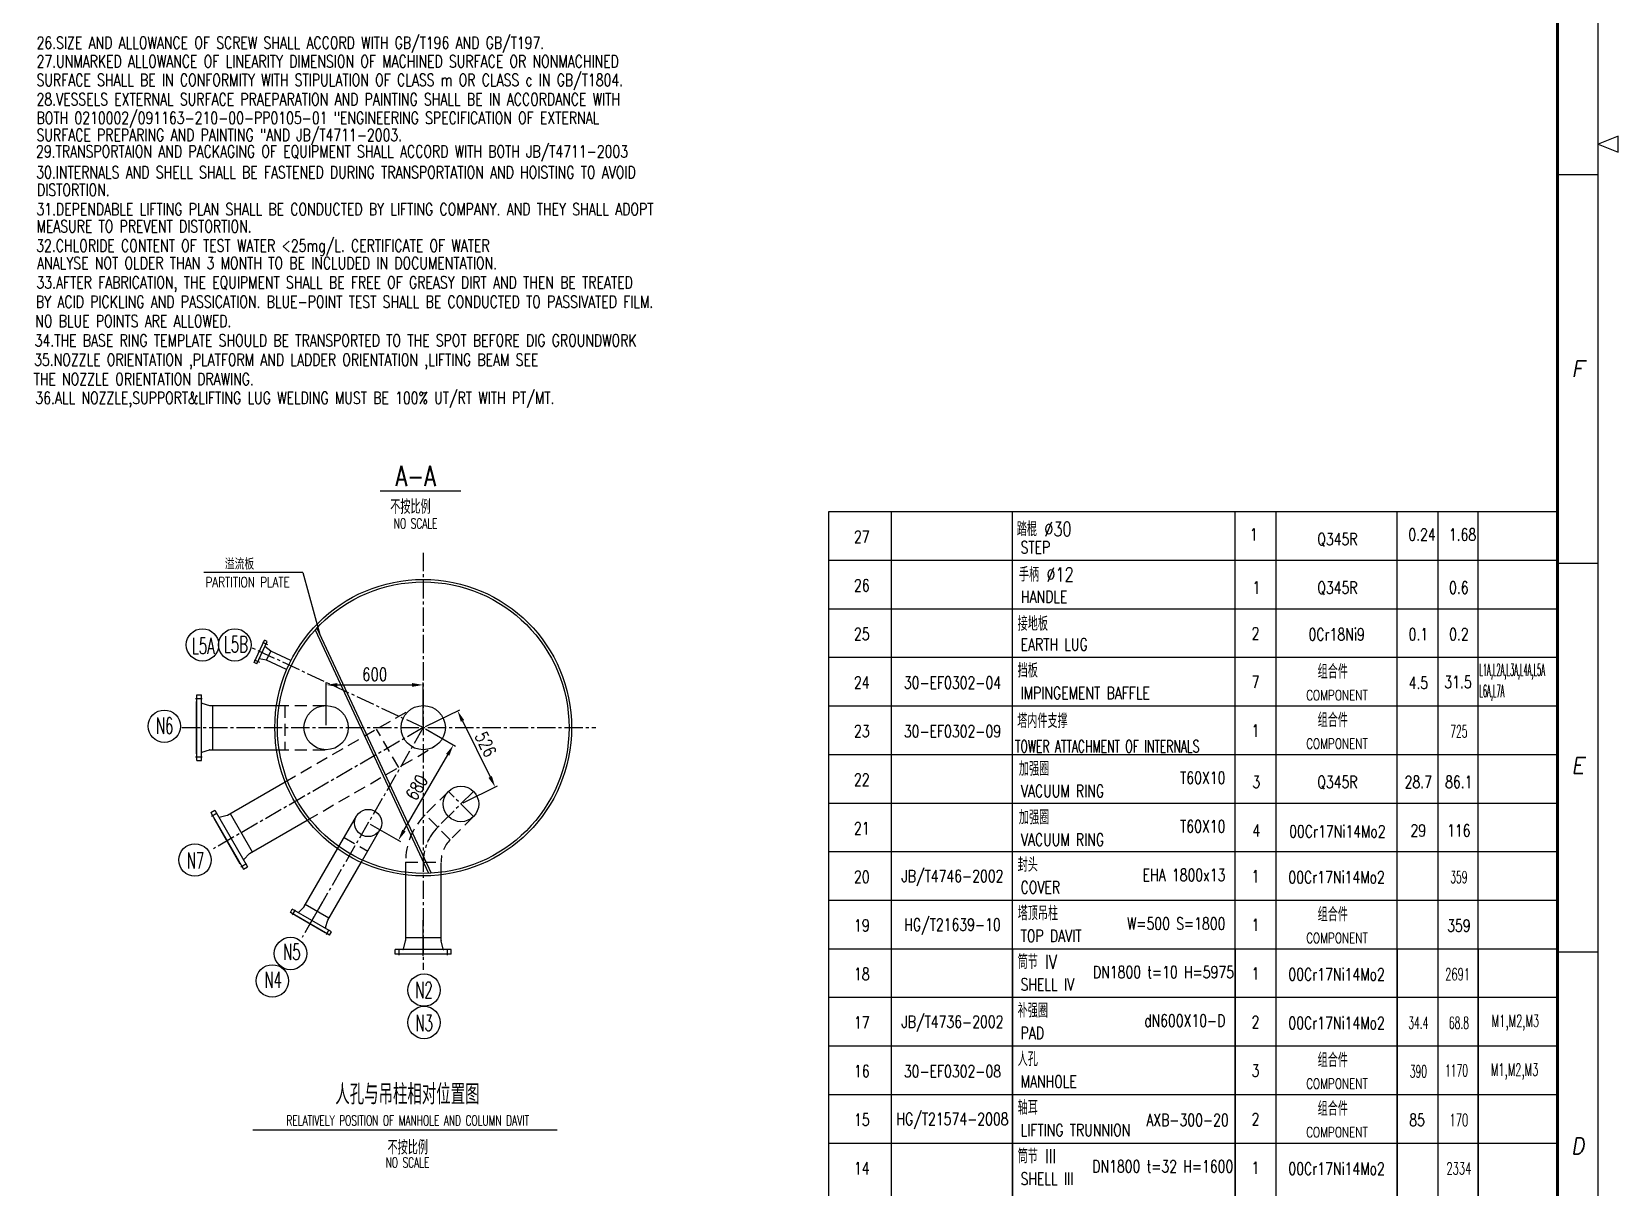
# Model space of a CAD drawing. Extents: x 45567 to 121349, y -17555 to 19241.
# Drawn here: x 46026.2 to 46417.9, y 10263.1 to 10548.6 of the extents above; entities that cross this region are included whole.
import ezdxf
from ezdxf.enums import TextEntityAlignment as Align

# ---------------------------------------------------------------- set-up
doc = ezdxf.new("R2010")
doc.units = 0
doc.header["$LTSCALE"] = 30
doc.header["$MEASUREMENT"] = 0
doc.linetypes.add('CENTER2', pattern=[1.125, 0.75, -0.125, 0.125, -0.125])
doc.linetypes.add('DASHED', pattern=[0.75, 0.5, -0.25])
doc.layers.get('DEFPOINTS').update_dxf_attribs({"linetype": 'CONTINUOUS'})
for name, color, linetype in [('1', 2, 'CONTINUOUS'), ('2', 1, 'CONTINUOUS'), ('3', 3, 'CENTER2'), ('4', 3, 'CENTER2'), ('6', 4, 'DASHED'), ('L100_9', 2, 'CONTINUOUS')]:
    doc.layers.add(name, color=color, linetype=linetype)
doc.styles.add('HZ', font='simplex.shx', dxfattribs={"width": 0.75, "bigfont": 'SBTXT.shx'})
doc.styles.get("Standard").update_dxf_attribs({"font": 'simplex', "width": 0.75, "bigfont": 'SBTXT'})
doc.dimstyles.new('STANDARD$0', dxfattribs={"dimtxt": 3.2, "dimasz": 2.8, "dimexe": 0.6, "dimexo": 0.6, "dimgap": 1, "dimtad": 1, "dimdec": 0, "dimzin": 0, "dimdsep": 46, "dimtxsty": 'HZ', "dimcen": 0.09, "dimadec": 0, "dimazin": 0, "dimtfac": 1, "dimtdec": 0, "dimtmove": 0, "dimatfit": 3, "dimfxl": 0, "dimtolj": 1, "dimtzin": 0, "dimarcsym": 0})

# ---------------------------------------------------------------- blocks, each defined once
blk = doc.blocks.new('*D1847')
at = {"layer": '1', "color": 0, "lineweight": -2}
for p, q in [((46098.87, 10377.26), (46098.87, 10387.82)), ((46101.67, 10387.22), (46120.07, 10387.22)), ((46122.87, 10377.26), (46122.87, 10387.82))]:
    blk.add_line(p, q, dxfattribs=at)
at = {"layer": '1', "color": 0}
for points in [[(46101.67, 10387.68), (46101.67, 10386.75), (46098.87, 10387.22)], [(46120.07, 10387.68), (46120.07, 10386.75), (46122.87, 10387.22)]]:
    blk.add_solid(points, dxfattribs=at)
at = {"layer": 'DEFPOINTS', "color": 0}
for p in [(46122.87, 10387.22), (46098.87, 10376.66), (46122.87, 10376.66)]:
    blk.add_point(p, dxfattribs=at)
at = {"layer": '1', "color": 0, "insert": (46110.87, 10389.82), "char_height": 3.2, "attachment_point": 5, "style": 'HZ'}
blk.add_mtext('\\A1;600', dxfattribs=at)
blk = doc.blocks.new('*D1848')
at = {"layer": '1', "color": 0, "lineweight": -2}
for p, q in [((46123.39, 10376.36), (46130.82, 10372.07)), ((46118.1, 10351.24), (46128.9, 10369.94)), ((46109.79, 10352.81), (46117.22, 10348.51))]:
    blk.add_line(p, q, dxfattribs=at)
at = {"layer": '1', "color": 0}
for points in [[(46128.5, 10370.18), (46129.31, 10369.71), (46130.3, 10372.37)], [(46117.7, 10351.47), (46118.51, 10351.01), (46116.7, 10348.81)]]:
    blk.add_solid(points, dxfattribs=at)
at = {"layer": 'DEFPOINTS', "color": 0}
for p in [(46122.87, 10376.66), (46130.3, 10372.37), (46109.27, 10353.11)]:
    blk.add_point(p, dxfattribs=at)
at = {"layer": '1', "color": 0, "insert": (46121.25, 10361.89), "char_height": 3.2, "attachment_point": 5, "rotation": 60, "style": 'HZ'}
blk.add_mtext('\\A1;680', dxfattribs=at)
blk = doc.blocks.new('*D1849')
at = {"layer": '1', "color": 0, "lineweight": -2}
for p, q in [((46123.41, 10376.93), (46131.86, 10381.1)), ((46132.56, 10378.32), (46139.39, 10364.49)), ((46132.71, 10358.07), (46141.17, 10362.25))]:
    blk.add_line(p, q, dxfattribs=at)
at = {"layer": '1', "color": 0}
for points in [[(46132.98, 10378.53), (46132.14, 10378.12), (46131.32, 10380.84)], [(46139.81, 10364.7), (46138.97, 10364.28), (46140.63, 10361.98)]]:
    blk.add_solid(points, dxfattribs=at)
at = {"layer": 'DEFPOINTS', "color": 0}
for p in [(46122.87, 10376.66), (46140.63, 10361.98), (46132.18, 10357.81)]:
    blk.add_point(p, dxfattribs=at)
at = {"layer": '1', "color": 0, "insert": (46138.31, 10372.56), "char_height": 3.2, "attachment_point": 5, "rotation": 296.2733, "style": 'HZ'}
blk.add_mtext('\\A1;526', dxfattribs=at)

msp = doc.modelspace()

# ---------------------------------------------------------------- linework, layer by layer
at = {"layer": '1'}
for p, q in [((46402.944972, 10429.956618), (46222.945072, 10429.956618)), ((46402.944972, 10417.956618), (46222.945072, 10417.956618)), ((46093.133063, 10414.987701), (46097.362432, 10399.654728)), ((46402.944972, 10405.956618), (46222.945072, 10405.956618)), ((46402.944972, 10393.956618), (46222.945072, 10393.956618)), ((46402.944972, 10381.956618), (46222.945072, 10381.956618)), ((46402.944972, 10369.956618), (46222.945072, 10369.956618)), ((46402.944972, 10357.956618), (46222.945072, 10357.956618)), ((46402.944972, 10345.956618), (46222.945072, 10345.956618)), ((46402.944972, 10333.956618), (46222.945072, 10333.956618)), ((46402.944972, 10321.956618), (46222.945072, 10321.956618)), ((46268.377657, 10321.956618), (46268.377657, 10105.956618)), ((46402.944972, 10309.956618), (46222.945072, 10309.956618)), ((46402.944972, 10297.956618), (46222.945072, 10297.956618)), ((46402.944972, 10285.956618), (46222.945072, 10285.956618)), ((46402.944972, 10273.956618), (46222.945072, 10273.956618))]:
    msp.add_line(p, q, dxfattribs=at)
at = {"layer": '1', "ltscale": 3}
msp.add_line((46093.133063, 10414.987701), (46068.667468, 10414.987701), dxfattribs=at)
at = {"layer": '1'}
for centre in [(46068.348239, 10397.108346), (46076.348239, 10397.108346), (46058.933779, 10377.02309), (46066.49707, 10343.966662), (46090.083244, 10320.867193), (46085.594749, 10314.093623), (46123.065368, 10311.82214), (46123.065368, 10303.82214)]:
    msp.add_circle(centre, 4, dxfattribs=at)
at = {"layer": '2'}
for p, q in [((46112.261507, 10435.19356), (46132.142115, 10435.19356)), ((46222.945072, 10429.956618), (46222.945072, 10010.957178)), ((46096.603658, 10401.281924), (46124.84569, 10340.71669)), ((46081.093308, 10392.774456), (46083.669589, 10398.299308)), ((46081.782102, 10392.453266), (46084.358383, 10397.978119)), ((46084.358383, 10397.978119), (46083.669589, 10398.299308)), ((46096.164227, 10400.804565), (46124.197551, 10340.686907)), ((46084.172826, 10393.373083), (46082.357586, 10393.692128)), ((46085.193148, 10395.556439), (46083.781932, 10396.741915)), ((46084.172826, 10393.373083), (46085.192181, 10395.559097)), ((46089.123079, 10391.064742), (46084.172826, 10393.373083)), ((46090.142434, 10393.250756), (46085.192181, 10395.559097)), ((46081.782102, 10392.453266), (46081.093308, 10392.774456)), ((46066.869198, 10370.182392), (46066.869198, 10383.142392)), ((46066.869198, 10383.142392), (46066.933198, 10383.142392)), ((46066.933198, 10368.562392), (46066.933198, 10384.762392)), ((46066.933198, 10384.762392), (46068.089198, 10384.762392)), ((46068.089198, 10368.562392), (46068.089198, 10384.762392)), ((46068.215794, 10382.723061), (46070.123111, 10382.130496)), ((46070.176516, 10382.122392), (46086.6383, 10382.122392)), ((46070.949198, 10371.202392), (46070.949198, 10382.122392)), ((46066.869198, 10370.182392), (46066.933198, 10370.182392)), ((46068.215794, 10370.601722), (46070.123111, 10371.194287)), ((46070.176516, 10371.202392), (46086.6383, 10371.202392)), ((46066.933198, 10368.562392), (46068.089198, 10368.562392)), ((46074.505996, 10355.044549), (46088.76232, 10363.275441)), ((46070.377201, 10355.709197), (46071.378327, 10356.287197)), ((46070.377201, 10355.709197), (46078.477201, 10341.679586)), ((46071.131776, 10354.274236), (46071.187201, 10354.306236)), ((46071.131776, 10354.274236), (46077.611776, 10343.050547)), ((46071.378327, 10356.287197), (46079.478327, 10342.257586)), ((46072.507627, 10354.584383), (46074.455695, 10355.024866)), ((46075.175159, 10355.43089), (46080.635159, 10345.973893)), ((46079.965996, 10345.587551), (46094.22232, 10353.818444)), ((46093.46478, 10332.464444), (46101.711627, 10346.748402)), ((46077.611776, 10343.050547), (46077.667201, 10343.082547)), ((46078.568296, 10344.086996), (46079.923799, 10345.55383)), ((46099.294863, 10329.098444), (46107.54171, 10343.382402)), ((46078.477201, 10341.679586), (46079.478327, 10342.257586)), ((46118.488871, 10340.285169), (46118.487198, 10324.044081)), ((46127.251198, 10324.044081), (46127.251198, 10340.28537)), ((46090.051456, 10331.020395), (46090.529456, 10331.848315)), ((46099.750941, 10325.420395), (46090.051456, 10331.020395)), ((46100.228941, 10326.248315), (46090.529456, 10331.848315)), ((46092.151337, 10331.071378), (46093.439543, 10332.430625)), ((46099.56424, 10329.565019), (46093.734157, 10332.931019)), ((46091.127969, 10330.324969), (46091.159969, 10330.380395)), ((46098.610428, 10326.004969), (46091.127969, 10330.324969)), ((46098.745153, 10327.264436), (46099.278193, 10329.059679)), ((46098.610428, 10326.004969), (46098.642428, 10326.060395)), ((46099.750941, 10325.420395), (46100.228941, 10326.248315)), ((46117.98276, 10321.959633), (46118.482046, 10324.001323)), ((46127.251198, 10324.742392), (46118.487198, 10324.742392)), ((46127.755637, 10321.959633), (46127.256351, 10324.001323)), ((46115.969198, 10320.726392), (46115.969198, 10321.822392)), ((46129.769198, 10321.822392), (46115.969198, 10321.822392)), ((46129.769198, 10320.726392), (46115.969198, 10320.726392)), ((46117.469198, 10320.662392), (46117.469198, 10320.726392)), ((46128.269198, 10320.662392), (46117.469198, 10320.662392)), ((46128.269198, 10320.662392), (46128.269198, 10320.726392)), ((46129.769198, 10320.726392), (46129.769198, 10321.822392)), ((46080.805792, 10277.288242), (46155.89955, 10277.288242))]:
    msp.add_line(p, q, dxfattribs=at)
at = {"layer": '2', "color": 2}
for p, q in [((46238.378857, 10429.956618), (46238.378857, 10105.956618)), ((46268.377657, 10091.957178), (46268.377657, 10429.956618)), ((46323.375457, 10091.957178), (46323.375457, 10429.956618)), ((46333.375057, 10429.956618), (46333.375057, 10105.956618)), ((46363.373857, 10091.957178), (46363.373857, 10429.956618)), ((46373.373457, 10429.956618), (46373.373457, 10105.956618)), ((46383.373057, 10091.957178), (46383.373057, 10429.956618)), ((46268.377657, 10321.956618), (46268.377657, 10105.956618)), ((46323.375457, 10321.956618), (46323.375457, 10105.956618)), ((46363.373857, 10321.956618), (46363.373857, 10105.956618)), ((46383.373057, 10321.956618), (46383.373057, 10105.956618))]:
    msp.add_line(p, q, dxfattribs=at)
at = {"layer": '2'}
for centre, radius in [((46122.869198, 10376.662392), 36.64), ((46122.869198, 10376.662392), 36), ((46098.869198, 10376.662392), 5.46), ((46122.869198, 10376.662392), 5.46), ((46132.176724, 10357.807917), 4.38), ((46109.269198, 10353.106501), 3.366)]:
    msp.add_circle(centre, radius, dxfattribs=at)
for centre, start, end in [((46068.269198, 10382.894956), 180, 252.74104571), ((46070.176516, 10382.302392), 252.74104571, 270), ((46068.269198, 10370.429827), 107.25895429, 180), ((46070.176516, 10371.022392), 90, 107.25895429), ((46072.467929, 10354.759951), 210, 282.74104571), ((46074.415996, 10355.200433), 282.74104571, 300), ((46078.700494, 10343.964832), 137.25895429, 210), ((46080.055996, 10345.431667), 120, 137.25895429), ((46092.020689, 10331.195197), 240, 316.53710474), ((46093.308895, 10332.554444), 316.53710474, 330), ((46098.917707, 10327.213202), 163.46289526, 240), ((46099.450747, 10329.008444), 150, 163.46289526), ((46118.307198, 10324.044081), 346.25827069, 0), ((46127.431198, 10324.044081), 180, 193.74172931), ((46117.807912, 10322.002392), 270, 346.25827069), ((46127.930484, 10322.002392), 193.74172931, 270)]:
    msp.add_arc(centre, 0.18, start, end, dxfattribs=at)
at = {"layer": '3', "ltscale": 0.2}
for p, q in [((46122.869198, 10419.832537), (46122.869198, 10316.820225)), ((46122.869198, 10376.662392), (46080.563321, 10396.389946)), ((46063.248879, 10376.662392), (46165.515977, 10376.662392)), ((46122.869198, 10376.662392), (46071.044362, 10346.741308)), ((46122.869198, 10376.662392), (46092.948115, 10324.837555)), ((46135.273851, 10360.905044), (46126.435017, 10352.06621)), ((46135.273851, 10354.710789), (46129.079596, 10360.905044))]:
    msp.add_line(p, q, dxfattribs=at)
at = {"layer": '3', "ltscale": 10}
for p, q in [((46083.190984, 10397.820737), (46084.445131, 10397.235919)), ((46081.152273, 10393.448709), (46082.406421, 10392.86389))]:
    msp.add_line(p, q, dxfattribs=at)
at = {"layer": '3', "ltscale": 0.2}
msp.add_arc((46135.038835, 10343.462392), 12.167636, 135, 180, dxfattribs=at)
at = {"layer": '4'}
for p, q in [((46066.669198, 10383.902392), (46068.289198, 10383.902392)), ((46066.669198, 10369.422392), (46068.289198, 10369.422392)), ((46070.578571, 10354.832415), (46071.981532, 10355.642415)), ((46077.818571, 10342.292368), (46079.221532, 10343.102368)), ((46090.586296, 10330.406764), (46091.296296, 10331.63652)), ((46094.669198, 10327.818559), (46098.069198, 10333.707532)), ((46098.952101, 10325.576764), (46099.662101, 10326.80652)), ((46122.869198, 10320.262392), (46122.869198, 10329.062392)), ((46116.899198, 10320.462392), (46116.899198, 10322.022392)), ((46128.839198, 10320.462392), (46128.839198, 10322.022392))]:
    msp.add_line(p, q, dxfattribs=at)
at = {"layer": '6', "ltscale": 0.2}
for p, q in [((46086.6383, 10382.122392), (46098.869198, 10382.122392)), ((46088.709198, 10382.122392), (46088.709198, 10371.202392)), ((46088.76232, 10363.275441), (46120.139198, 10381.39089)), ((46116.80038, 10366.853893), (46111.34038, 10376.31089)), ((46086.6383, 10371.202392), (46098.869198, 10371.202392)), ((46094.22232, 10353.818444), (46125.599198, 10371.933893)), ((46129.079596, 10360.905044), (46123.337889, 10355.163337)), ((46129.532144, 10348.969082), (46123.337889, 10355.163337)), ((46135.273851, 10354.710789), (46129.532144, 10348.969082)), ((46103.314157, 10349.524066), (46109.14424, 10346.158066)), ((46118.489198, 10343.462392), (46118.488871, 10340.285169)), ((46118.491198, 10343.462392), (46127.251198, 10343.462392)), ((46127.251198, 10340.28537), (46127.251198, 10343.462392))]:
    msp.add_line(p, q, dxfattribs=at)
at = {"layer": '6', "ltscale": 10}
for p, q in [((46101.711627, 10346.748402), (46106.354157, 10354.789501)), ((46107.54171, 10343.382402), (46112.18424, 10351.423501))]:
    msp.add_line(p, q, dxfattribs=at)
at = {"layer": '6', "ltscale": 0.2}
for radius in [16.547636, 7.787636]:
    msp.add_arc((46135.038835, 10343.462392), radius, 135, 180, dxfattribs=at)
at = {"layer": 'L100_9', "color": 2}
for points in [[(45571.945072, 11115.317855), (45571.945072, 9926.317855), (46412.945072, 9926.317855), (46412.945072, 11115.317855), (45571.945072, 11115.317855)], [(46412.945072, 10520.817855), (46417.945072, 10518.817855), (46417.945072, 10522.817855), (46412.945072, 10520.817855)], [(46402.945072, 10513.317855), (46412.945072, 10513.317855)], [(46402.945072, 10417.317855), (46412.945072, 10417.317855)], [(46402.945072, 10321.317855), (46412.945072, 10321.317855)]]:
    msp.add_lwpolyline(points, dxfattribs=at)
at = {"layer": 'L100_9', "color": 2, "const_width": 0.7}
msp.add_lwpolyline([(45581.945072, 11090.317855), (45581.945072, 9936.317855), (46402.945072, 9936.317855), (46402.945072, 11090.317855), (45581.945072, 11090.317855)], dxfattribs=at)

# ---------------------------------------------------------------- texts
at = {"layer": '1', "style": 'HZ'}
for s, height, width, p in [('26.SIZE AND ALLOWANCE OF SCREW SHALL ACCORD WITH GB/T196 AND GB/T197.', 3, 0.75, (46027.380716, 10544.362557)), ('27.UNMARKED ALLOWANCE OF LINEARITY DIMENSION OF MACHINED SURFACE OR NONMACHINED ', 3, 0.75, (46027.380716, 10539.768807)), ('SURFACE SHALL BE IN CONFORMITY WITH STIPULATION OF CLASS m OR CLASS c IN GB/T1804.', 3, 0.75, (46027.380716, 10535.175057)), ('28.VESSELS EXTERNAL SURFACE PRAEPARATION AND PAINTING SHALL BE IN ACCORDANCE WITH', 3, 0.75, (46027.380716, 10530.41284)), ('BOTH 0210002/091163-210-00-PP0105-01 "ENGINEERING SPECIFICATION OF EXTERNAL ', 3, 0.75, (46027.380716, 10525.81909)), ('SURFACE PREPARING AND PAINTING "AND JB/T4711-2003.', 3, 0.75, (46027.380716, 10521.59382)), ('29.TRANSPORTAION AND PACKAGING OF EQUIPMENT SHALL ACCORD WITH BOTH JB/T4711-2003 ', 3, 0.75, (46027.250527, 10517.51886)), ('30.INTERNALS AND SHELL SHALL BE FASTENED DURING TRANSPORTATION AND HOISTING TO AVOID ', 3, 0.75, (46027.303833, 10512.362982)), ('DISTORTION.', 3, 0.75, (46027.494692, 10508.033133)), ('31.DEPENDABLE LIFTING PLAN SHALL BE CONDUCTED BY LIFTING COMPANY. AND THEY SHALL ADOPT', 3, 0.75, (46027.352991, 10503.258401)), ('MEASURE TO PREVENT DISTORTION.  ', 3, 0.75, (46027.352991, 10499.035637)), ('32.CHLORIDE CONTENT OF TEST WATER <25mg/L. CERTIFICATE OF WATER ', 3, 0.75, (46027.303833, 10494.254547)), ('ANALYSE NOT OLDER THAN 3 MONTH TO BE INCLUDED IN DOCUMENTATION.', 3, 0.75, (46027.494692, 10489.924699)), ('33.AFTER FABRICATION, THE EQUIPMENT SHALL BE FREE OF GREASY DIRT AND THEN BE TREATED ', 3, 0.75, (46027.352991, 10485.149966)), ('BY ACID PICKLING AND PASSICATION. BLUE-POINT TEST SHALL BE CONDUCTED TO PASSIVATED FILM.', 3, 0.75, (46027.21129, 10480.375234)), ('NO BLUE POINTS ARE ALLOWED. ', 3, 0.75, (46027.069589, 10475.600502)), ('34.THE BASE RING TEMPLATE SHOULD BE TRANSPORTED TO THE SPOT BEFORE DIG GROUNDWORK', 3, 0.75, (46026.927888, 10470.825769)), ('35.NOZZLE ORIENTATION ,PLATFORM AND LADDER ORIENTATION ,LIFTING BEAM SEE ', 3, 0.75, (46026.786188, 10466.051037)), ('THE NOZZLE ORIENTATION DRAWING.', 3, 0.75, (46026.644487, 10461.276304)), ('36.ALL NOZZLE,SUPPORT&LIFTING LUG WELDING MUST BE 100% UT/RT WITH PT/MT.', 3, 0.75, (46027.096697, 10456.646129)), ('NO SCALE', 2.5, 0.65, (46115.574301, 10425.866568)), ('踏棍 %%c30', 3.5, 0.75, (46269.425692, 10423.981348)), ('STEP', 3, 0.75, (46270.361818, 10419.727735)), ('溢流板', 2.8, 0.75, (46073.877278, 10415.698784)), ('PARTITION PLATE', 2.5, 0.75, (46069.095602, 10411.354103)), ('手柄 %%C12', 3.5, 0.75, (46269.951126, 10412.764147)), ('HANDLE', 3, 0.75, (46270.440761, 10407.497482)), ('接地板', 3.5, 0.75, (46269.644284, 10400.60231)), ('L5A', 4, 0.6, (46065.704533, 10394.879528)), ('L5B', 4, 0.6, (46073.614268, 10395.256642)), ('EARTH LUG', 3, 0.75, (46270.361818, 10395.727735)), ('挡板 ', 3.5, 0.75, (46269.644284, 10389.048134)), ('组合件', 3.5, 0.75, (46343.716786, 10388.775126)), ('L1A,L2A,L3A,L4A,L5A', 3, 0.4, (46383.651594, 10389.457466)), ('IMPINGEMENT BAFFLE', 3, 0.75, (46270.361818, 10383.727735)), ('COMPONENT', 2.5, 0.75, (46340.880451, 10383.454726)), ('L6A,L7A', 3, 0.4, (46383.651594, 10384.227341)), ('N6', 4, 0.6, (46056.843366, 10375.136595)), ('组合件', 3.5, 0.75, (46343.716786, 10376.775126)), ('COMPONENT', 2.5, 0.75, (46340.880451, 10371.454726)), ('加强圈', 3.5, 0.75, (46269.951126, 10364.764147)), ('VACUUM RING', 3, 0.75, (46270.440761, 10359.497482)), ('加强圈', 3.5, 0.75, (46269.951126, 10352.764147)), ('VACUUM RING', 3, 0.75, (46270.440761, 10347.497482)), ('N7', 4, 0.6, (46064.456175, 10341.856008)), ('封头', 3.5, 0.75, (46269.644284, 10341.048134)), ('COVER', 3, 0.75, (46270.361818, 10335.727735)), ('塔顶吊柱', 3.5, 0.75, (46269.644284, 10329.048134)), ('组合件', 3.5, 0.75, (46343.716786, 10328.775126)), ('TOP DAVIT', 3, 0.75, (46270.361818, 10323.727735)), ('N5', 4, 0.6, (46088.259471, 10319.264423)), ('COMPONENT', 2.5, 0.75, (46340.880451, 10323.454726)), ('筒节 IV', 3.5, 0.75, (46269.644284, 10317.048134)), ('N4', 4, 0.6, (46083.642306, 10312.37332)), ('N2', 4, 0.6, (46120.889697, 10309.847265)), ('SHELL IV', 3, 0.75, (46270.361818, 10311.727735)), ('补强圈', 3.5, 0.75, (46269.644284, 10305.048134)), ('N3', 4, 0.6, (46120.941177, 10301.710867)), ('M1,M2,M3', 3, 0.6, (46386.695939, 10302.727221)), ('PAD', 3, 0.75, (46270.361818, 10299.727735)), ('人孔', 3.5, 0.75, (46269.644284, 10293.048134)), ('组合件', 3.5, 0.75, (46343.716786, 10292.775126)), ('M1,M2,M3', 3, 0.6, (46386.490194, 10290.665891)), ('MANHOLE', 3, 0.75, (46270.361818, 10287.727735)), ('COMPONENT', 2.5, 0.75, (46340.880451, 10287.454726)), ('轴耳', 3.5, 0.75, (46269.644284, 10281.048134)), ('组合件', 3.5, 0.75, (46343.716786, 10280.775126)), ('LIFTING TRUNNION', 3, 0.75, (46270.361818, 10275.727735)), ('COMPONENT', 2.5, 0.75, (46340.880451, 10275.454726)), ('筒节 III', 3.5, 0.75, (46269.644284, 10269.048134)), ('SHELL III', 3, 0.75, (46270.361818, 10263.727735))]:
    msp.add_text(s, height=height, dxfattribs=dict(at, width=width)).set_placement(p)
at = {"layer": '1', "ltscale": 5, "style": 'HZ', "width": 0.75}
for s, height, p in [('A-A', 5, (46115.993089, 10436.314127)), ('不按比例', 3.5, (46114.713133, 10429.476517))]:
    msp.add_text(s, height=height, dxfattribs=at).set_placement(p)
at = {"layer": '1', "style": 'HZ'}
for s, width, p in [('27', 0.75, (46231.158578, 10423.803978)), ('1', 0.75, (46327.92494, 10424.37655)), ('Q345R', 0.75, (46348.591839, 10423.093292)), ('0.24', 0.75, (46369.494505, 10424.37655)), ('1.68', 0.75, (46379.494105, 10424.37655)), ('26', 0.75, (46231.158578, 10411.803978)), ('1', 0.75, (46328.570541, 10411.251756)), ('Q345R', 0.75, (46348.591839, 10411.093292)), ('0.6', 0.75, (46378.568541, 10411.251756)), ('25', 0.75, (46231.158678, 10399.803978)), ('2', 0.75, (46328.377548, 10399.934169)), ('0Cr18Ni9', 0.75, (46348.398846, 10399.775705)), ('0.1', 0.75, (46368.591525, 10399.74595)), ('0.2', 0.75, (46378.591125, 10399.74595)), ('7', 0.75, (46328.377548, 10387.934169)), ('31.5', 0.75, (46378.375548, 10387.934169)), ('24', 0.75, (46231.158578, 10387.803978)), ('30-EF0302-04', 0.75, (46253.544608, 10387.775705)), ('4.5', 0.75, (46368.591525, 10387.74595)), ('23', 0.75, (46231.158678, 10375.803978)), ('30-EF0302-09', 0.75, (46253.544608, 10375.775705)), ('1', 0.75, (46328.377548, 10375.934169)), ('725', 0.55, (46378.591125, 10375.74595)), ('22', 0.75, (46231.158678, 10363.803978)), ('3', 0.75, (46328.570541, 10363.251756)), ('Q345R', 0.75, (46348.591839, 10363.093292)), ('28.7', 0.75, (46368.568941, 10363.251756)), ('86.1', 0.75, (46378.568541, 10363.251756)), ('21', 0.75, (46231.158578, 10351.803978)), ('4', 0.75, (46328.570541, 10351.251756)), ('00Cr17Ni14Mo2', 0.75, (46348.591839, 10351.093292)), ('29', 0.75, (46368.568941, 10351.251756)), ('116', 0.75, (46378.568541, 10351.251756)), ('20', 0.75, (46231.158678, 10339.803978)), ('JB/T4746-2002', 0.75, (46253.544608, 10339.775705)), ('1', 0.75, (46328.377548, 10339.934169)), ('00Cr17Ni14Mo2', 0.75, (46348.398846, 10339.775705)), ('359', 0.55, (46378.591125, 10339.74595)), ('19', 0.75, (46231.158578, 10327.803978)), ('HG/T21639-10', 0.75, (46253.544608, 10327.775705)), ('1', 0.75, (46328.377548, 10327.934169)), ('359', 0.75, (46378.591125, 10327.74595)), ('18', 0.75, (46231.158678, 10315.803978)), ('1', 0.75, (46328.377548, 10315.934169)), ('00Cr17Ni14Mo2', 0.75, (46348.398846, 10315.775705)), ('2691', 0.6, (46378.283405, 10315.74595)), ('17', 0.75, (46231.158578, 10303.803978)), ('JB/T4736-2002', 0.75, (46253.544608, 10303.775705)), ('2', 0.75, (46328.377548, 10303.934169)), ('00Cr17Ni14Mo2', 0.75, (46348.398846, 10303.775705)), ('34.4', 0.55, (46368.591525, 10303.74595)), ('68.8', 0.55, (46378.591125, 10303.74595)), ('16', 0.75, (46231.158678, 10291.803978)), ('30-EF0302-08', 0.75, (46253.544608, 10291.775705)), ('3', 0.75, (46328.377548, 10291.934169)), ('390', 0.55, (46368.591525, 10291.74595)), ('1170', 0.55, (46378.009608, 10291.962909)), ('15', 0.75, (46231.158578, 10279.803978)), ('HG/T21574-2008', 0.75, (46253.544608, 10279.775705)), ('AXB-300-20', 0.75, (46311.584257, 10279.74595)), ('2', 0.75, (46328.377548, 10279.934169)), ('85', 0.75, (46368.263042, 10279.74595)), ('170', 0.6, (46378.591125, 10279.74595)), ('14', 0.75, (46231.158678, 10267.803978)), ('1', 0.75, (46328.377548, 10267.934169)), ('00Cr17Ni14Mo2', 0.75, (46348.398846, 10267.775705)), ('2334', 0.6, (46378.591125, 10267.74595))]:
    msp.add_text(s, height=3, dxfattribs=dict(at, width=width)).set_placement(p, align=Align.MIDDLE)
for s, height, width, p in [('塔内件支撑', 3.5, 0.75, (46269.522714, 10378.338553)), ('TOWER ATTACHMENT OF INTERNALS', 3, 0.65, (46268.973309, 10372.056618))]:
    msp.add_text(s, height=height, dxfattribs=dict(at, width=width)).set_placement(p, align=Align.MIDDLE_LEFT)
at = {"layer": '1', "style": 'HZ', "width": 0.75}
for s, p in [('T60X10', (46320.934398, 10362.771482)), ('T60X10', (46320.934398, 10350.771482)), ('EHA 1800x13', (46320.934398, 10338.771482)), ('W=500 S=1800', (46320.934398, 10326.771482)), ('DN1800 t=10 H=5975', (46323.060602, 10314.771482)), ('dN600X10-D', (46320.934398, 10302.771482)), ('DN1800 t=32 H=1600', (46322.877213, 10266.771482))]:
    msp.add_text(s, height=3, dxfattribs=at).set_placement(p, align=Align.RIGHT)
at = {"layer": '1', "ltscale": 5, "style": 'HZ', "width": 0.75}
for s, height, p in [('人孔与吊柱相对位置图', 5, (46118.95149, 10283.566596)), ('不按比例', 3.5, (46119.036213, 10271.205572))]:
    msp.add_text(s, height=height, dxfattribs=at).set_placement(p, align=Align.CENTER)
at = {"layer": '1', "style": 'HZ', "width": 0.65}
msp.add_text('RELATIVELY POSITION OF MANHOLE AND COLUMN DAVIT', height=2.5, dxfattribs=at).set_placement((46119.036213, 10278.34652), align=Align.CENTER)
msp.add_text('NO SCALE', height=2.5, dxfattribs=at).set_placement((46118.973197, 10267.227457), align=Align.BOTTOM_CENTER)
at = {"layer": 'L100_9', "color": 2, "oblique": 10.00002301}
for s, width, p, p2 in [('F', 1.292308, (46406.345072, 10463.317855), (46409.545072, 10463.317855)), ('E', 1.292308, (46406.345072, 10365.317855), (46409.545072, 10365.317855)), ('D', 1.2, (46406.345072, 10271.317855), (46409.545072, 10271.317855))]:
    msp.add_text(s, height=4, dxfattribs=dict(at, width=width)).set_placement(p, p2, align=Align.FIT)

# ---------------------------------------------------------------- dimensions: what is measured, and where the dimension line sits
at = {"layer": '1'}
dim = msp.add_linear_dim(base=(46122.869198, 10387.217295), p1=(46098.869198, 10376.662392), p2=(46122.869198, 10376.662392), dimstyle='STANDARD$0', override={"dimlfac": 25}, dxfattribs=at)
dim.commit()
dim.dimension.update_dxf_attribs({"geometry": '*D1847', "text_midpoint": (46110.869198, 10389.817295)})
for p1, p2, distance, picture, middle in [((46122.869198, 10376.662392), (46132.176724, 10357.807917), 9.42662, '*D1849', (46138.307146, 10372.558775)), ((46109.269198, 10353.106501), (46122.869198, 10376.662392), -8.58546, '*D1848', (46121.252759, 10361.891716))]:
    dim = msp.add_aligned_dim(p1=p1, p2=p2, distance=distance, dimstyle='STANDARD$0', override={"dimlfac": 25}, dxfattribs=at)
    dim.commit()
    dim.dimension.update_dxf_attribs({"geometry": picture, "text_midpoint": middle})

doc.saveas('drawing.dxf')
